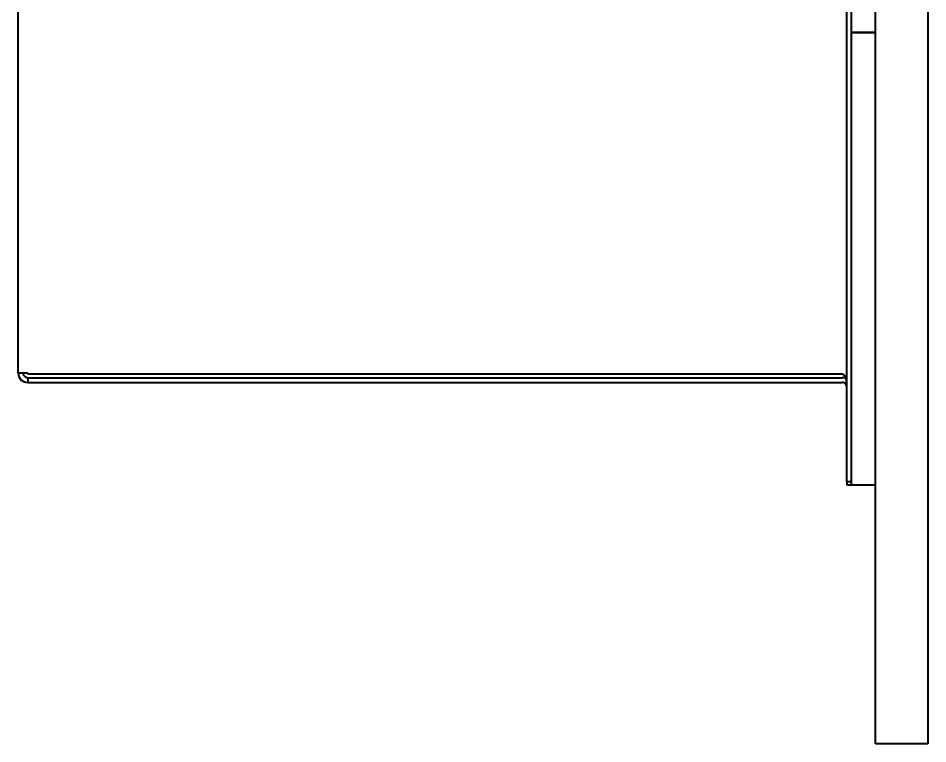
# Model space of a CAD drawing. Header units: millimetres. Extents: x 4969 to 37601, y -771 to 6478.
# Drawn here: x 18571.3 to 18953.3, y 321.9 to 626.6 of the extents above; entities that cross this region are included whole.
import ezdxf

# ---------------------------------------------------------------- set-up
doc = ezdxf.new("R2010")
doc.units = ezdxf.units.MM
doc.header["$LTSCALE"] = 7
doc.header["$MEASUREMENT"] = 0
doc.layers.add('가시적인 것(ISO)', color=3, linetype='CONTINUOUS', lineweight=40)

msp = doc.modelspace()

# ---------------------------------------------------------------- linework, layer by layer
at = {"layer": '가시적인 것(ISO)'}
for p, q in [((18931.286, 371.887), (18931.286, 919.387)), ((18931.286, 321.887), (18931.286, 919.387)), ((18953.286, 919.387), (18953.286, 321.887)), ((18921.286, 620.637), (18921.286, 810.637)), ((18919.286, 432.051), (18919.286, 809.222)), ((18921.286, 432.051), (18921.286, 809.222)), ((18571.286, 477.637), (18571.286, 763.637)), ((18931.286, 620.637), (18921.286, 620.637)), ((18921.286, 430.637), (18921.286, 620.637)), ((18921.286, 620.637), (18931.286, 620.637)), ((18571.286, 477.637), (18575.286, 477.637)), ((18575.286, 477.051), (18575.286, 477.637)), ((18917.286, 477.051), (18575.286, 477.051)), ((18575.286, 475.637), (18917.286, 475.637)), ((18575.286, 475.637), (18575.286, 473.637)), ((18575.286, 473.637), (18917.286, 473.637)), ((18919.286, 432.051), (18921.286, 432.051)), ((18919.286, 432.051), (18919.286, 430.637)), ((18919.286, 430.637), (18921.286, 430.637)), ((18921.286, 430.637), (18931.286, 430.637)), ((18953.286, 321.887), (18931.286, 321.887))]:
    msp.add_line(p, q, dxfattribs=at)
for centre, radius, start, end in [((18575.286, 477.637), 4, 180, 270), ((18575.286, 477.637), 2, 180, 270), ((18917.286, 471.637), 4, 65.4434, 90)]:
    msp.add_arc(centre, radius, start, end, dxfattribs=at)
for points in [[(18919.286, 473.051), (18919.286, 474.371), (18918.935, 475.671), (18918.383, 476.395), (18918.06, 476.82), (18917.673, 477.051), (18917.286, 477.051)], [(18919.286, 471.637), (18919.286, 472.297), (18918.935, 472.947), (18918.383, 473.309), (18918.06, 473.521), (18917.673, 473.637), (18917.286, 473.637)]]:
    msp.add_open_spline(points, degree=3, knots=[-1.5707963, -1.5707963, -1.5707963, -1.5707963, -0.5807255, -0.5807255, -0.5807255, 0, 0, 0, 0], dxfattribs=at)

doc.saveas('drawing.dxf')
